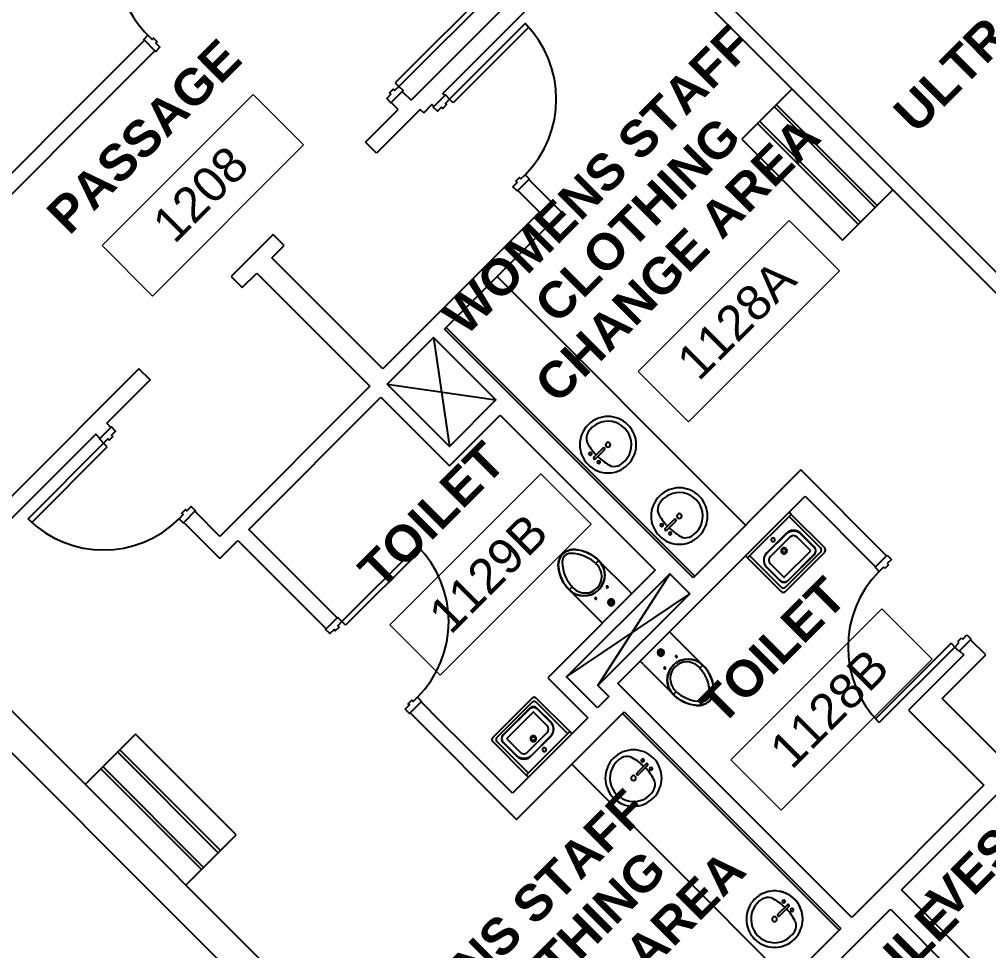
# Model space of a CAD drawing. Header units: inches. Extents: x -59 to 5745, y -269 to 4477.
# Drawn here: x 1331.9 to 1658.7, y 631.2 to 945 of the extents above; entities that cross this region are included whole.
import ezdxf

# ---------------------------------------------------------------- set-up
doc = ezdxf.new("R2010")
doc.units = ezdxf.units.IN
doc.header["$LTSCALE"] = 96
doc.header["$MEASUREMENT"] = 0
doc.layers.add('A-AREA-IDEN', color=2, linetype='CONTINUOUS', lineweight=9)
for name, color, linetype in [('A-DOOR', 2, 'CONTINUOUS'), ('A-FLOR-CASE', 3, 'CONTINUOUS'), ('A-FLOR-PFIX', 2, 'CONTINUOUS'), ('A-SHAFT', 1, 'CONTINUOUS'), ('A-WALL-FULL', 6, 'CONTINUOUS')]:
    doc.layers.add(name, color=color, linetype=linetype)
doc.styles.add('Arial_2', font='arial.ttf', dxfattribs={"height": 11.802395})
doc.styles.add('Arial_B', font='arialbd.ttf', dxfattribs={"height": 12.177074})

# ---------------------------------------------------------------- blocks, each defined once
blk = doc.blocks.new('Room Tag - Room Tag-10342-LEVEL 01 OVERALL FLOOR PLAN CATH _1')
at = {"layer": 'A-AREA-IDEN'}
for p, q in [((-0.375, -0.0625), (-0.375, -0.3125)), ((-0.375, -0.0625), (0.375, -0.0625)), ((0.375, -0.0625), (0.375, -0.3125)), ((-0.375, -0.3125), (0.375, -0.3125))]:
    blk.add_line(p, q, dxfattribs=at)

msp = doc.modelspace()

# ---------------------------------------------------------------- linework, layer by layer
at = {"layer": 'A-DOOR'}
for p, q in [((1624.31, 764.26), (1624.49, 764.44)), ((1624.49, 764.44), (1625.9, 763.02)), ((1625.9, 763.02), (1624.49, 761.61)), ((1624.49, 761.61), (1624.93, 761.16)), ((1620.42, 760.37), (1620.6, 760.55)), ((1621.84, 758.95), (1620.42, 760.37)), ((1623.25, 760.37), (1621.84, 758.95)), ((1623.69, 759.93), (1623.25, 760.37)), ((1624.93, 761.16), (1623.69, 759.93)), ((1648.27, 735.36), (1649.5, 736.59)), ((1648.71, 734.91), (1648.27, 735.36)), ((1649.5, 736.59), (1649.95, 736.15)), ((1649.95, 736.15), (1651.36, 737.57)), ((1651.36, 737.57), (1652.77, 736.15)), ((1652.77, 736.15), (1652.6, 735.97)), ((1646.06, 734.74), (1620.6, 709.28)), ((1647.29, 733.5), (1621.84, 708.04)), ((1646.06, 734.74), (1647.29, 733.5)), ((1647.29, 733.5), (1648.71, 734.91)), ((1648.71, 732.09), (1647.29, 733.5)), ((1648.89, 732.26), (1648.71, 732.09)), ((1620.6, 709.28), (1621.84, 708.04))]:
    msp.add_line(p, q, dxfattribs=at)
for points in [[(1458.61, 923.64), (1459.85, 922.4), (1493.79, 956.34), (1492.56, 957.58)], [(1478.19, 916.87), (1476.95, 918.11), (1502.41, 943.57), (1503.64, 942.33)], [(1361.56, 800.96), (1360.32, 802.2), (1334.87, 776.74), (1336.11, 775.5)], [(1441.89, 740.83), (1440.66, 742.06), (1466.11, 767.52), (1467.35, 766.28)]]:
    msp.add_lwpolyline(points, close=True, dxfattribs=at)
for points in [[(1377.65, 934.43), (1377.91, 934.16), (1379.33, 935.58), (1377.91, 936.99), (1378.36, 937.43), (1377.12, 938.67), (1376.68, 938.23), (1375.26, 939.64), (1373.85, 938.23), (1374.11, 937.96)], [(1461, 920.72), (1461.27, 920.99), (1459.85, 922.4), (1458.44, 920.99), (1458, 921.43), (1456.76, 920.19), (1457.2, 919.75), (1455.79, 918.34), (1457.2, 916.92), (1457.29, 917.01)], [(1475.36, 919.35), (1475.54, 919.53), (1476.95, 918.11), (1475.54, 916.7), (1475.98, 916.26), (1474.74, 915.02), (1474.3, 915.46), (1472.89, 914.05), (1471.47, 915.46), (1471.65, 915.64)], [(1499.93, 887.35), (1499.76, 887.18), (1498.34, 888.59), (1499.76, 890), (1499.31, 890.45), (1500.55, 891.68), (1500.99, 891.24), (1502.41, 892.66), (1503.82, 891.24), (1503.64, 891.06)], [(1359.09, 803.79), (1358.91, 803.61), (1360.32, 802.2), (1361.74, 803.61), (1362.18, 803.17), (1363.42, 804.41), (1362.98, 804.85), (1364.39, 806.26), (1362.98, 807.68), (1362.8, 807.5)], [(1391.08, 779.22), (1391.26, 779.39), (1389.85, 780.81), (1388.43, 779.39), (1387.99, 779.83), (1386.75, 778.6), (1387.19, 778.16), (1385.78, 776.74), (1387.19, 775.33), (1387.37, 775.5)], [(1439.07, 743.3), (1439.24, 743.48), (1440.66, 742.06), (1439.24, 740.65), (1439.69, 740.21), (1438.45, 738.97), (1438.01, 739.41), (1436.59, 738), (1435.18, 739.41), (1435.35, 739.59)], [(1463.64, 711.3), (1463.46, 711.13), (1462.05, 712.54), (1463.46, 713.96), (1463.02, 714.4), (1464.26, 715.63), (1464.7, 715.19), (1466.11, 716.61), (1467.53, 715.19), (1467.35, 715.02)]]:
    msp.add_lwpolyline(points, dxfattribs=at)
for centre, start, end in [((1400.72, 965.1), 184.8052, 225), ((1476.95, 918.11), 315, 45), ((1360.32, 802.2), 224.9999, 314.9999), ((1440.66, 742.06), 315, 45), ((1647.29, 733.5), 135.0006, 225.0006)]:
    msp.add_arc(centre, 36, start, end, dxfattribs=at)
at = {"layer": 'A-FLOR-CASE'}
for p, q in [((1592.48, 921.55), (1575.51, 904.58)), ((1586.47, 915.54), (1620.41, 881.6)), ((1587.18, 916.25), (1621.12, 882.31)), ((1580.81, 909.89), (1614.75, 875.95)), ((1581.52, 910.59), (1615.46, 876.65)), ((1575.51, 904.58), (1609.45, 870.64)), ((1609.45, 870.64), (1626.42, 887.61)), ((1576.75, 774.51), (1492.96, 858.3)), ((1559.61, 757.36), (1475.81, 841.15)), ((1535.28, 711.11), (1608.29, 638.1)), ((1371.05, 704.14), (1354.08, 687.17)), ((1404.99, 670.2), (1371.05, 704.14)), ((1365.04, 698.13), (1398.98, 664.19)), ((1365.75, 698.84), (1399.69, 664.9)), ((1360.09, 693.18), (1394.03, 659.24)), ((1591.14, 620.96), (1518.13, 693.97)), ((1359.38, 692.48), (1393.32, 658.53)), ((1388.02, 653.23), (1404.99, 670.2))]:
    msp.add_line(p, q, dxfattribs=at)
at = {"layer": 'A-FLOR-PFIX'}
for p, q in [((1525.6, 797.43), (1528.69, 800.51)), ((1526.13, 796.9), (1529.22, 799.98)), ((1577.44, 763.53), (1592.12, 778.2)), ((1592.12, 778.2), (1591.41, 778.91)), ((1603.43, 766.89), (1592.12, 778.2)), ((1549.65, 773.39), (1552.73, 776.47)), ((1550.18, 772.85), (1553.26, 775.94)), ((1591.41, 777.49), (1602.02, 766.89)), ((1602.02, 766.89), (1591.41, 777.49)), ((1590.44, 771.75), (1583.9, 765.21)), ((1583.9, 765.21), (1590.44, 771.75)), ((1583.98, 765.12), (1590.52, 771.66)), ((1595.3, 771.66), (1595.23, 771.73)), ((1595.3, 771.66), (1599.81, 767.15)), ((1599.89, 767.24), (1595.39, 771.75)), ((1595.39, 771.75), (1599.89, 767.24)), ((1591.67, 770.51), (1585.13, 763.97)), ((1591.67, 770.51), (1585.13, 763.97)), ((1598.66, 766), (1594.15, 770.51)), ((1598.66, 766), (1594.15, 770.51)), ((1583.98, 765.12), (1583.92, 765.05)), ((1589.82, 756.99), (1598.66, 765.83)), ((1589.82, 756.99), (1598.66, 765.83)), ((1602.02, 765.47), (1590.17, 753.63)), ((1590.17, 752.22), (1603.43, 765.47)), ((1590.17, 753.63), (1602.02, 765.47)), ((1599.81, 764.68), (1590.97, 755.84)), ((1599.82, 767.14), (1599.81, 767.15)), ((1599.81, 764.68), (1599.85, 764.72)), ((1527.21, 762.68), (1526.22, 761.69)), ((1537.29, 752.6), (1527.21, 762.68)), ((1576.74, 764.24), (1577.44, 763.53)), ((1577.44, 763.53), (1588.76, 752.22)), ((1588.76, 753.63), (1578.15, 764.24)), ((1578.15, 764.24), (1588.76, 753.63)), ((1585.13, 761.5), (1589.64, 756.99)), ((1585.13, 761.5), (1589.64, 756.99)), ((1591.05, 755.75), (1599.89, 764.59)), ((1599.89, 764.59), (1591.05, 755.75)), ((1583.9, 760.26), (1588.4, 755.75)), ((1588.4, 755.75), (1583.9, 760.26)), ((1588.49, 755.84), (1583.98, 760.35)), ((1588.49, 755.84), (1588.53, 755.8)), ((1590.95, 755.83), (1590.97, 755.84)), ((1518.29, 753.76), (1517.3, 752.77)), ((1517.3, 752.77), (1527.38, 742.69)), ((1537.29, 752.6), (1538.33, 751.56)), ((1538.44, 751.45), (1538.33, 751.56)), ((1528.42, 741.65), (1527.38, 742.69)), ((1528.42, 741.65), (1528.53, 741.54)), ((1551.21, 738.5), (1551.11, 738.61)), ((1551.21, 738.5), (1552.25, 737.46)), ((1562.33, 727.38), (1552.25, 737.46)), ((1541.2, 728.7), (1541.3, 728.59)), ((1542.34, 727.55), (1541.3, 728.59)), ((1542.34, 727.55), (1552.42, 717.47)), ((1561.34, 726.39), (1562.33, 727.38)), ((1504.77, 716.31), (1491.51, 703.05)), ((1517.5, 705), (1506.18, 716.31)), ((1552.42, 717.47), (1553.41, 718.46)), ((1492.93, 703.05), (1504.77, 714.9)), ((1504.77, 714.9), (1492.93, 703.05)), ((1503.89, 712.78), (1495.05, 703.94)), ((1495.05, 703.94), (1503.89, 712.78)), ((1495.14, 703.85), (1503.97, 712.69)), ((1503.99, 712.7), (1503.97, 712.69)), ((1506.18, 714.9), (1516.79, 704.29)), ((1516.79, 704.29), (1506.18, 714.9)), ((1506.45, 712.69), (1506.41, 712.73)), ((1506.45, 712.69), (1510.96, 708.18)), ((1511.05, 708.27), (1506.54, 712.78)), ((1506.54, 712.78), (1511.05, 708.27)), ((1505.12, 711.54), (1496.28, 702.7)), ((1505.12, 711.54), (1496.28, 702.7)), ((1509.81, 707.03), (1505.3, 711.54)), ((1509.81, 707.03), (1505.3, 711.54)), ((1495.14, 703.85), (1495.09, 703.81)), ((1517.5, 705), (1502.82, 690.33)), ((1503.27, 698.01), (1509.81, 704.56)), ((1503.27, 698.01), (1509.81, 704.56)), ((1510.96, 703.41), (1504.42, 696.87)), ((1504.5, 696.78), (1511.05, 703.32)), ((1511.05, 703.32), (1504.5, 696.78)), ((1510.96, 703.41), (1511.02, 703.48)), ((1518.2, 704.29), (1517.5, 705)), ((1491.51, 701.64), (1502.82, 690.33)), ((1503.53, 691.03), (1492.93, 701.64)), ((1492.93, 701.64), (1503.53, 691.03)), ((1495.05, 701.29), (1499.55, 696.78)), ((1499.55, 696.78), (1495.05, 701.29)), ((1495.12, 701.39), (1495.14, 701.37)), ((1499.64, 696.87), (1495.14, 701.37)), ((1496.28, 702.52), (1500.79, 698.01)), ((1496.28, 702.52), (1500.79, 698.01)), ((1499.64, 696.87), (1499.71, 696.8)), ((1543.21, 694.12), (1540.12, 691.03)), ((1543.74, 693.59), (1540.65, 690.5)), ((1502.82, 690.33), (1503.53, 689.62)), ((1590.76, 646.56), (1587.68, 643.48)), ((1591.29, 646.03), (1588.21, 642.95))]:
    msp.add_line(p, q, dxfattribs=at)
at = {"layer": 'A-FLOR-PFIX', "flags": 128}
for points in [[(1590.52, 771.66), (1590.62, 771.75), (1590.72, 771.84), (1590.83, 771.93), (1590.94, 772.01), (1591.05, 772.09), (1591.16, 772.16), (1591.28, 772.23), (1591.4, 772.29), (1591.52, 772.35), (1591.64, 772.4), (1591.77, 772.45), (1591.9, 772.49), (1592.03, 772.53), (1592.16, 772.56), (1592.29, 772.59), (1592.42, 772.61), (1592.56, 772.63), (1592.69, 772.64), (1592.83, 772.65), (1592.96, 772.65), (1593.1, 772.64), (1593.23, 772.63), (1593.36, 772.62), (1593.5, 772.6), (1593.63, 772.57), (1593.76, 772.54), (1593.89, 772.5), (1594.02, 772.46), (1594.15, 772.42), (1594.27, 772.36), (1594.39, 772.31), (1594.51, 772.24), (1594.63, 772.18), (1594.75, 772.11), (1594.86, 772.03), (1594.97, 771.95), (1595.07, 771.87), (1595.17, 771.78), (1595.27, 771.69), (1595.3, 771.66)], [(1590.6, 771.73), (1590.55, 771.69), (1590.52, 771.66)], [(1513.65, 760.6), (1513.63, 760.83), (1513.63, 761.05), (1513.63, 761.28), (1513.64, 761.5), (1513.66, 761.73), (1513.69, 761.95), (1513.73, 762.17), (1513.78, 762.39), (1513.83, 762.61), (1513.9, 762.82), (1513.97, 763.04), (1514.05, 763.24), (1514.14, 763.45), (1514.24, 763.65), (1514.35, 763.85), (1514.46, 764.04), (1514.59, 764.23), (1514.71, 764.42), (1514.85, 764.6), (1514.99, 764.77), (1515.1, 764.88)], [(1515.1, 764.88), (1515.27, 765.03), (1515.44, 765.17), (1515.62, 765.31), (1515.81, 765.43), (1516, 765.55), (1516.19, 765.67), (1516.39, 765.77), (1516.59, 765.87), (1516.8, 765.95), (1517.01, 766.03), (1517.23, 766.1), (1517.44, 766.16), (1517.66, 766.22), (1517.88, 766.26), (1518.1, 766.3), (1518.33, 766.33), (1518.55, 766.34), (1518.77, 766.35), (1519, 766.35), (1519.22, 766.34), (1519.38, 766.33)], [(1519.38, 766.33), (1519.88, 766.28), (1520.38, 766.2), (1520.88, 766.11), (1521.37, 766), (1521.86, 765.86), (1522.34, 765.71), (1522.81, 765.54), (1523.28, 765.35), (1523.74, 765.14), (1524.19, 764.91), (1524.63, 764.66), (1525.07, 764.4), (1525.49, 764.12), (1525.9, 763.82), (1526.29, 763.51), (1526.68, 763.18), (1527.05, 762.84), (1527.21, 762.68)], [(1583.98, 760.35), (1583.89, 760.44), (1583.8, 760.55), (1583.72, 760.65), (1583.63, 760.76), (1583.56, 760.87), (1583.48, 760.98), (1583.42, 761.1), (1583.35, 761.22), (1583.3, 761.34), (1583.24, 761.46), (1583.19, 761.59), (1583.15, 761.72), (1583.11, 761.85), (1583.08, 761.98), (1583.05, 762.11), (1583.03, 762.24), (1583.01, 762.38), (1583, 762.51), (1583, 762.65), (1583, 762.78), (1583, 762.92), (1583.01, 763.05), (1583.03, 763.19), (1583.05, 763.32), (1583.07, 763.45), (1583.1, 763.58), (1583.14, 763.71), (1583.18, 763.84), (1583.23, 763.97), (1583.28, 764.09), (1583.34, 764.22), (1583.4, 764.34), (1583.47, 764.45), (1583.54, 764.57), (1583.61, 764.68), (1583.69, 764.79), (1583.78, 764.89), (1583.87, 765), (1583.96, 765.09), (1583.98, 765.12)], [(1590.44, 766.62), (1590.41, 766.65), (1590.38, 766.68), (1590.35, 766.7), (1590.31, 766.73), (1590.28, 766.75), (1590.25, 766.77), (1590.21, 766.79), (1590.18, 766.81), (1590.14, 766.83), (1590.11, 766.84), (1590.07, 766.86), (1590.03, 766.87), (1589.99, 766.88), (1589.95, 766.89), (1589.91, 766.9), (1589.87, 766.91), (1589.83, 766.91), (1589.79, 766.91), (1589.75, 766.92), (1589.71, 766.92), (1589.67, 766.91), (1589.63, 766.91), (1589.59, 766.91), (1589.56, 766.9), (1589.52, 766.89), (1589.48, 766.88), (1589.44, 766.87), (1589.4, 766.86), (1589.36, 766.85), (1589.33, 766.83), (1589.29, 766.81), (1589.25, 766.8), (1589.22, 766.78), (1589.19, 766.76), (1589.15, 766.73), (1589.12, 766.71), (1589.09, 766.68), (1589.06, 766.66), (1589.03, 766.63), (1589, 766.6), (1588.97, 766.57), (1588.95, 766.54), (1588.92, 766.51), (1588.9, 766.48), (1588.88, 766.44), (1588.86, 766.41), (1588.84, 766.37), (1588.82, 766.34), (1588.81, 766.3), (1588.79, 766.26), (1588.78, 766.23), (1588.77, 766.19), (1588.76, 766.15), (1588.75, 766.11), (1588.74, 766.07), (1588.74, 766.03), (1588.73, 765.99), (1588.73, 765.95), (1588.73, 765.91), (1588.73, 765.87), (1588.73, 765.83), (1588.74, 765.79), (1588.74, 765.75), (1588.75, 765.71), (1588.76, 765.67), (1588.77, 765.64), (1588.78, 765.6), (1588.79, 765.56), (1588.81, 765.52), (1588.83, 765.49), (1588.84, 765.45), (1588.86, 765.42), (1588.88, 765.38), (1588.91, 765.35), (1588.93, 765.32), (1588.95, 765.28), (1588.98, 765.25), (1589.01, 765.22), (1589.02, 765.21)], [(1589.02, 765.21), (1589.05, 765.18), (1589.08, 765.15), (1589.11, 765.13), (1589.14, 765.1), (1589.18, 765.08), (1589.21, 765.06), (1589.24, 765.04), (1589.28, 765.02), (1589.32, 765), (1589.35, 764.99), (1589.39, 764.97), (1589.43, 764.96), (1589.47, 764.95), (1589.51, 764.94), (1589.54, 764.93), (1589.58, 764.93), (1589.62, 764.92), (1589.66, 764.92), (1589.7, 764.92), (1589.74, 764.92), (1589.78, 764.92), (1589.82, 764.92), (1589.86, 764.92), (1589.9, 764.93), (1589.94, 764.94), (1589.98, 764.95), (1590.02, 764.96), (1590.06, 764.97), (1590.1, 764.99), (1590.13, 765), (1590.17, 765.02), (1590.2, 765.04), (1590.24, 765.06), (1590.27, 765.08), (1590.31, 765.1), (1590.34, 765.12), (1590.37, 765.15), (1590.4, 765.17), (1590.43, 765.2), (1590.46, 765.23), (1590.48, 765.26), (1590.51, 765.29), (1590.53, 765.32), (1590.56, 765.35), (1590.58, 765.39), (1590.6, 765.42), (1590.62, 765.46), (1590.64, 765.49), (1590.65, 765.53), (1590.67, 765.57), (1590.68, 765.6), (1590.69, 765.64), (1590.7, 765.68), (1590.71, 765.72), (1590.72, 765.76), (1590.72, 765.8), (1590.73, 765.84), (1590.73, 765.88), (1590.73, 765.92), (1590.73, 765.96), (1590.73, 766), (1590.72, 766.04), (1590.72, 766.08), (1590.71, 766.12), (1590.7, 766.16), (1590.69, 766.2), (1590.68, 766.23), (1590.66, 766.27), (1590.65, 766.31), (1590.63, 766.35), (1590.61, 766.38), (1590.6, 766.42), (1590.57, 766.45), (1590.55, 766.48), (1590.53, 766.52), (1590.5, 766.55), (1590.48, 766.58), (1590.45, 766.61), (1590.44, 766.62)], [(1589.29, 765.47), (1589.27, 765.49), (1589.25, 765.51), (1589.24, 765.53), (1589.22, 765.55), (1589.21, 765.57), (1589.19, 765.59), (1589.18, 765.61), (1589.17, 765.64), (1589.16, 765.66), (1589.15, 765.68), (1589.14, 765.7), (1589.13, 765.73), (1589.13, 765.75), (1589.12, 765.78), (1589.11, 765.8), (1589.11, 765.83), (1589.11, 765.85), (1589.11, 765.87), (1589.1, 765.9), (1589.1, 765.92), (1589.11, 765.95), (1589.11, 765.97), (1589.11, 766), (1589.11, 766.02), (1589.12, 766.05), (1589.12, 766.07), (1589.13, 766.1), (1589.14, 766.12), (1589.15, 766.14), (1589.16, 766.17), (1589.17, 766.19), (1589.18, 766.21), (1589.19, 766.23), (1589.2, 766.26), (1589.22, 766.28), (1589.23, 766.3), (1589.25, 766.32), (1589.27, 766.33), (1589.28, 766.35), (1589.3, 766.37), (1589.32, 766.39), (1589.34, 766.4), (1589.36, 766.42), (1589.38, 766.43), (1589.4, 766.45), (1589.42, 766.46), (1589.44, 766.47), (1589.47, 766.48), (1589.49, 766.49), (1589.51, 766.5), (1589.53, 766.51), (1589.56, 766.52), (1589.58, 766.52), (1589.61, 766.53), (1589.63, 766.53), (1589.66, 766.54), (1589.68, 766.54), (1589.71, 766.54), (1589.73, 766.54), (1589.76, 766.54), (1589.78, 766.54), (1589.81, 766.54), (1589.83, 766.53), (1589.86, 766.53), (1589.88, 766.52), (1589.9, 766.52), (1589.93, 766.51), (1589.95, 766.5), (1589.97, 766.49), (1590, 766.48), (1590.02, 766.47), (1590.04, 766.46), (1590.06, 766.44), (1590.08, 766.43), (1590.1, 766.42), (1590.12, 766.4), (1590.14, 766.38), (1590.16, 766.37), (1590.17, 766.36)], [(1590.17, 766.36), (1590.19, 766.34), (1590.2, 766.32), (1590.22, 766.3), (1590.24, 766.28), (1590.25, 766.26), (1590.26, 766.24), (1590.28, 766.22), (1590.29, 766.2), (1590.3, 766.17), (1590.31, 766.15), (1590.32, 766.13), (1590.33, 766.1), (1590.33, 766.08), (1590.34, 766.06), (1590.34, 766.03), (1590.35, 766.01), (1590.35, 765.98), (1590.35, 765.96), (1590.35, 765.93), (1590.35, 765.91), (1590.35, 765.88), (1590.35, 765.86), (1590.35, 765.83), (1590.34, 765.81), (1590.34, 765.78), (1590.33, 765.76), (1590.33, 765.73), (1590.32, 765.71), (1590.31, 765.69), (1590.3, 765.66), (1590.29, 765.64), (1590.28, 765.62), (1590.27, 765.6), (1590.25, 765.58), (1590.24, 765.56), (1590.22, 765.54), (1590.21, 765.52), (1590.19, 765.5), (1590.18, 765.48), (1590.16, 765.46), (1590.14, 765.44), (1590.12, 765.43), (1590.1, 765.41), (1590.08, 765.4), (1590.06, 765.38), (1590.04, 765.37), (1590.02, 765.36), (1589.99, 765.35), (1589.97, 765.34), (1589.95, 765.33), (1589.92, 765.32), (1589.9, 765.31), (1589.88, 765.31), (1589.85, 765.3), (1589.83, 765.3), (1589.8, 765.29), (1589.78, 765.29), (1589.75, 765.29), (1589.73, 765.29), (1589.7, 765.29), (1589.68, 765.29), (1589.65, 765.3), (1589.63, 765.3), (1589.6, 765.3), (1589.58, 765.31), (1589.55, 765.32), (1589.53, 765.32), (1589.51, 765.33), (1589.48, 765.34), (1589.46, 765.35), (1589.44, 765.36), (1589.42, 765.37), (1589.4, 765.39), (1589.37, 765.4), (1589.35, 765.42), (1589.33, 765.43), (1589.32, 765.45), (1589.3, 765.46), (1589.29, 765.47)], [(1599.81, 767.15), (1599.85, 767.1), (1599.9, 767.05), (1599.94, 767), (1599.99, 766.94), (1600.03, 766.88), (1600.06, 766.82), (1600.1, 766.76), (1600.13, 766.7), (1600.16, 766.64), (1600.19, 766.57), (1600.21, 766.51), (1600.24, 766.44), (1600.26, 766.37), (1600.27, 766.31), (1600.29, 766.24), (1600.3, 766.17), (1600.31, 766.1), (1600.31, 766.03), (1600.32, 765.96), (1600.32, 765.89), (1600.32, 765.82), (1600.31, 765.75), (1600.3, 765.68), (1600.29, 765.61), (1600.28, 765.54), (1600.26, 765.47), (1600.24, 765.41), (1600.22, 765.34), (1600.2, 765.28), (1600.17, 765.21), (1600.14, 765.15), (1600.11, 765.08), (1600.07, 765.02), (1600.04, 764.96), (1600, 764.91), (1599.96, 764.85), (1599.91, 764.8), (1599.87, 764.74), (1599.82, 764.69), (1599.81, 764.68)], [(1600.26, 765.46), (1600.27, 765.52), (1600.29, 765.59)], [(1527.21, 762.68), (1527.41, 762.48), (1527.59, 762.27), (1527.77, 762.05), (1527.94, 761.83), (1528.1, 761.6), (1528.25, 761.36), (1528.39, 761.12), (1528.52, 760.87), (1528.64, 760.62), (1528.75, 760.36), (1528.85, 760.1), (1528.94, 759.83), (1529.02, 759.56), (1529.09, 759.29), (1529.14, 759.02), (1529.19, 758.74), (1529.23, 758.46), (1529.25, 758.18), (1529.26, 757.9), (1529.26, 757.62), (1529.25, 757.34), (1529.23, 757.06), (1529.2, 756.78), (1529.16, 756.51), (1529.1, 756.23), (1529.04, 755.96), (1528.96, 755.69), (1528.88, 755.42), (1528.78, 755.16), (1528.67, 754.9), (1528.55, 754.65), (1528.42, 754.4), (1528.29, 754.15), (1528.14, 753.91), (1527.98, 753.68), (1527.82, 753.46), (1527.64, 753.24), (1527.46, 753.03), (1527.27, 752.82), (1527.21, 752.77)], [(1517.3, 752.77), (1516.95, 753.13), (1516.62, 753.51), (1516.3, 753.9), (1515.99, 754.31), (1515.7, 754.72), (1515.43, 755.15), (1515.18, 755.59), (1514.94, 756.03), (1514.73, 756.49), (1514.53, 756.95), (1514.35, 757.43), (1514.18, 757.9), (1514.04, 758.39), (1513.92, 758.88), (1513.82, 759.38), (1513.73, 759.87), (1513.67, 760.38), (1513.65, 760.6)], [(1583.92, 760.42), (1583.96, 760.37), (1583.98, 760.35)], [(1590.97, 755.84), (1590.92, 755.79), (1590.86, 755.74), (1590.81, 755.7), (1590.75, 755.66), (1590.7, 755.62), (1590.64, 755.58), (1590.58, 755.55), (1590.51, 755.51), (1590.45, 755.48), (1590.39, 755.46), (1590.32, 755.43), (1590.26, 755.41), (1590.19, 755.39), (1590.12, 755.37), (1590.05, 755.36), (1589.98, 755.35), (1589.91, 755.34), (1589.84, 755.33), (1589.77, 755.33), (1589.7, 755.33), (1589.63, 755.33), (1589.56, 755.33), (1589.49, 755.34), (1589.43, 755.35), (1589.36, 755.37), (1589.29, 755.38), (1589.22, 755.4), (1589.15, 755.42), (1589.09, 755.45), (1589.02, 755.48), (1588.96, 755.5), (1588.9, 755.54), (1588.84, 755.57), (1588.78, 755.61), (1588.72, 755.65), (1588.66, 755.69), (1588.61, 755.73), (1588.56, 755.78), (1588.51, 755.83), (1588.49, 755.84)], [(1589.27, 755.39), (1589.34, 755.37), (1589.41, 755.36)], [(1527.21, 752.77), (1527.01, 752.57), (1526.8, 752.39), (1526.58, 752.21), (1526.36, 752.04), (1526.13, 751.88), (1525.89, 751.73), (1525.65, 751.59), (1525.4, 751.46), (1525.15, 751.34), (1524.89, 751.23), (1524.63, 751.13), (1524.36, 751.04), (1524.09, 750.96), (1523.82, 750.89), (1523.55, 750.84), (1523.27, 750.79), (1522.99, 750.75), (1522.71, 750.73), (1522.43, 750.72), (1522.15, 750.72), (1521.87, 750.73), (1521.59, 750.75), (1521.32, 750.78), (1521.04, 750.82), (1520.76, 750.88), (1520.49, 750.94), (1520.22, 751.02), (1519.96, 751.1), (1519.69, 751.2), (1519.43, 751.31), (1519.18, 751.43), (1518.93, 751.56), (1518.69, 751.69), (1518.45, 751.84), (1518.22, 752), (1517.99, 752.16), (1517.77, 752.34), (1517.56, 752.52), (1517.36, 752.72), (1517.3, 752.77)], [(1552.42, 727.38), (1552.62, 727.58), (1552.83, 727.76), (1553.05, 727.94), (1553.27, 728.11), (1553.5, 728.27), (1553.74, 728.42), (1553.98, 728.56), (1554.23, 728.69), (1554.48, 728.81), (1554.74, 728.92), (1555, 729.02), (1555.27, 729.11), (1555.54, 729.19), (1555.81, 729.26), (1556.08, 729.32), (1556.36, 729.36), (1556.64, 729.4), (1556.92, 729.42), (1557.2, 729.43), (1557.48, 729.43), (1557.76, 729.42), (1558.04, 729.4), (1558.32, 729.37), (1558.59, 729.33), (1558.87, 729.27), (1559.14, 729.21), (1559.41, 729.13), (1559.68, 729.05), (1559.94, 728.95), (1560.2, 728.84), (1560.45, 728.72), (1560.7, 728.6), (1560.95, 728.46), (1561.19, 728.31), (1561.42, 728.15), (1561.64, 727.99), (1561.86, 727.81), (1562.07, 727.63), (1562.28, 727.44), (1562.33, 727.38)], [(1552.42, 717.47), (1552.23, 717.67), (1552.04, 717.88), (1551.86, 718.1), (1551.7, 718.32), (1551.54, 718.56), (1551.39, 718.79), (1551.25, 719.03), (1551.11, 719.28), (1550.99, 719.54), (1550.88, 719.79), (1550.78, 720.05), (1550.69, 720.32), (1550.61, 720.59), (1550.55, 720.86), (1550.49, 721.14), (1550.44, 721.41), (1550.41, 721.69), (1550.38, 721.97), (1550.37, 722.25), (1550.37, 722.53), (1550.38, 722.81), (1550.4, 723.09), (1550.43, 723.37), (1550.48, 723.64), (1550.53, 723.92), (1550.59, 724.19), (1550.67, 724.46), (1550.76, 724.73), (1550.85, 724.99), (1550.96, 725.25), (1551.08, 725.5), (1551.21, 725.75), (1551.35, 726), (1551.49, 726.24), (1551.65, 726.47), (1551.82, 726.69), (1551.99, 726.91), (1552.18, 727.12), (1552.37, 727.33), (1552.42, 727.38)], [(1562.33, 727.38), (1562.68, 727.02), (1563.02, 726.64), (1563.34, 726.25), (1563.64, 725.84), (1563.93, 725.43), (1564.2, 725), (1564.45, 724.57), (1564.69, 724.12), (1564.91, 723.66), (1565.11, 723.2), (1565.29, 722.73), (1565.45, 722.25), (1565.59, 721.76), (1565.71, 721.27), (1565.82, 720.78), (1565.9, 720.28), (1565.96, 719.78), (1565.99, 719.55)], [(1565.99, 719.55), (1566, 719.32), (1566.01, 719.1), (1566, 718.87), (1565.99, 718.65), (1565.97, 718.43), (1565.94, 718.2), (1565.9, 717.98), (1565.86, 717.76), (1565.8, 717.54), (1565.73, 717.33), (1565.66, 717.12), (1565.58, 716.91), (1565.49, 716.7), (1565.39, 716.5), (1565.28, 716.3), (1565.17, 716.11), (1565.05, 715.92), (1564.92, 715.73), (1564.78, 715.56), (1564.64, 715.38), (1564.54, 715.27)], [(1560.26, 713.82), (1559.75, 713.87), (1559.25, 713.95), (1558.76, 714.04), (1558.26, 714.15), (1557.78, 714.29), (1557.3, 714.44), (1556.82, 714.61), (1556.35, 714.8), (1555.89, 715.01), (1555.44, 715.24), (1555, 715.49), (1554.57, 715.75), (1554.15, 716.03), (1553.74, 716.33), (1553.34, 716.64), (1552.96, 716.97), (1552.58, 717.31), (1552.42, 717.47)], [(1503.97, 712.69), (1504.02, 712.74), (1504.08, 712.78), (1504.13, 712.83), (1504.19, 712.87), (1504.24, 712.91), (1504.3, 712.95), (1504.36, 712.98), (1504.43, 713.01), (1504.49, 713.04), (1504.55, 713.07), (1504.62, 713.1), (1504.69, 713.12), (1504.75, 713.14), (1504.82, 713.16), (1504.89, 713.17), (1504.96, 713.18), (1505.03, 713.19), (1505.1, 713.2), (1505.17, 713.2)], [(1504.91, 713.17), (1504.84, 713.16), (1504.77, 713.14)], [(1505.24, 713.2), (1505.31, 713.2), (1505.38, 713.19), (1505.45, 713.18), (1505.52, 713.17), (1505.58, 713.16), (1505.65, 713.14), (1505.72, 713.12), (1505.79, 713.1), (1505.85, 713.08), (1505.92, 713.05), (1505.98, 713.02), (1506.04, 712.99), (1506.1, 712.96), (1506.16, 712.92), (1506.22, 712.88), (1506.28, 712.84), (1506.33, 712.79), (1506.38, 712.75), (1506.44, 712.7), (1506.45, 712.69)], [(1564.54, 715.27), (1564.37, 715.12), (1564.19, 714.98), (1564.01, 714.84), (1563.83, 714.72), (1563.64, 714.6), (1563.44, 714.49), (1563.24, 714.38), (1563.04, 714.29), (1562.83, 714.2), (1562.62, 714.12), (1562.41, 714.05), (1562.19, 713.99), (1561.97, 713.93), (1561.75, 713.89), (1561.53, 713.85), (1561.31, 713.83), (1561.08, 713.81), (1560.86, 713.8), (1560.63, 713.8), (1560.41, 713.81), (1560.26, 713.82)], [(1511.03, 708.11), (1510.98, 708.15), (1510.96, 708.18)], [(1510.96, 708.18), (1511.05, 708.08), (1511.14, 707.98), (1511.23, 707.88), (1511.31, 707.77), (1511.38, 707.66), (1511.46, 707.54), (1511.52, 707.43), (1511.59, 707.31), (1511.64, 707.19), (1511.7, 707.06), (1511.75, 706.94), (1511.79, 706.81), (1511.83, 706.68), (1511.86, 706.55), (1511.89, 706.42), (1511.91, 706.28), (1511.93, 706.15), (1511.94, 706.01), (1511.94, 705.88), (1511.94, 705.74), (1511.94, 705.61), (1511.93, 705.47), (1511.91, 705.34), (1511.89, 705.21), (1511.87, 705.07), (1511.84, 704.94), (1511.8, 704.81), (1511.76, 704.68), (1511.71, 704.56), (1511.66, 704.43), (1511.6, 704.31), (1511.54, 704.19), (1511.47, 704.07), (1511.4, 703.96), (1511.33, 703.85), (1511.25, 703.74), (1511.16, 703.63), (1511.07, 703.53), (1510.98, 703.43), (1510.96, 703.41)], [(1495.14, 701.37), (1495.09, 701.42), (1495.04, 701.48), (1495, 701.53), (1494.95, 701.59), (1494.91, 701.64), (1494.88, 701.7), (1494.84, 701.76), (1494.81, 701.83), (1494.78, 701.89), (1494.75, 701.95), (1494.73, 702.02), (1494.7, 702.08), (1494.68, 702.15), (1494.67, 702.22), (1494.65, 702.29), (1494.64, 702.36), (1494.63, 702.43), (1494.63, 702.5), (1494.62, 702.57), (1494.62, 702.64), (1494.63, 702.71), (1494.63, 702.78), (1494.64, 702.85), (1494.65, 702.92), (1494.66, 702.98), (1494.68, 703.05), (1494.7, 703.12), (1494.72, 703.19), (1494.74, 703.25), (1494.77, 703.32), (1494.8, 703.38), (1494.83, 703.44), (1494.87, 703.5), (1494.9, 703.56), (1494.94, 703.62), (1494.98, 703.68), (1495.03, 703.73), (1495.07, 703.78), (1495.12, 703.84), (1495.14, 703.85)], [(1505.92, 703.32), (1505.89, 703.35), (1505.86, 703.37), (1505.83, 703.4), (1505.8, 703.42), (1505.76, 703.44), (1505.73, 703.47), (1505.7, 703.49), (1505.66, 703.5), (1505.62, 703.52), (1505.59, 703.54), (1505.55, 703.55), (1505.51, 703.56), (1505.47, 703.58), (1505.43, 703.59), (1505.4, 703.59), (1505.36, 703.6), (1505.32, 703.61), (1505.28, 703.61), (1505.24, 703.61), (1505.2, 703.61), (1505.16, 703.61), (1505.12, 703.61), (1505.08, 703.6), (1505.04, 703.6), (1505, 703.59), (1504.96, 703.58), (1504.92, 703.57), (1504.88, 703.56), (1504.85, 703.54), (1504.81, 703.53), (1504.77, 703.51), (1504.74, 703.49), (1504.7, 703.47), (1504.67, 703.45), (1504.63, 703.43), (1504.6, 703.4), (1504.57, 703.38), (1504.54, 703.35), (1504.51, 703.33), (1504.48, 703.3), (1504.46, 703.27), (1504.43, 703.24), (1504.41, 703.21), (1504.38, 703.17), (1504.36, 703.14), (1504.34, 703.1), (1504.32, 703.07), (1504.31, 703.03), (1504.29, 703), (1504.27, 702.96), (1504.26, 702.92), (1504.25, 702.88), (1504.24, 702.85), (1504.23, 702.81), (1504.22, 702.77), (1504.22, 702.73), (1504.21, 702.69), (1504.21, 702.65), (1504.21, 702.61), (1504.21, 702.57), (1504.21, 702.53), (1504.22, 702.49), (1504.22, 702.45), (1504.23, 702.41), (1504.24, 702.37), (1504.25, 702.33), (1504.26, 702.29), (1504.28, 702.26), (1504.29, 702.22), (1504.31, 702.18), (1504.33, 702.15), (1504.35, 702.11), (1504.37, 702.08), (1504.39, 702.04), (1504.41, 702.01), (1504.44, 701.98), (1504.46, 701.95), (1504.49, 701.92), (1504.5, 701.9)], [(1504.5, 701.9), (1504.53, 701.88), (1504.56, 701.85), (1504.59, 701.82), (1504.63, 701.8), (1504.66, 701.78), (1504.69, 701.76), (1504.73, 701.74), (1504.76, 701.72), (1504.8, 701.7), (1504.84, 701.68), (1504.87, 701.67), (1504.91, 701.66), (1504.95, 701.65), (1504.99, 701.64), (1505.03, 701.63), (1505.07, 701.62), (1505.11, 701.62), (1505.15, 701.61), (1505.19, 701.61), (1505.23, 701.61), (1505.27, 701.61), (1505.31, 701.62), (1505.35, 701.62), (1505.39, 701.63), (1505.42, 701.63), (1505.46, 701.64), (1505.5, 701.65), (1505.54, 701.67), (1505.58, 701.68), (1505.61, 701.7), (1505.65, 701.71), (1505.69, 701.73), (1505.72, 701.75), (1505.75, 701.77), (1505.79, 701.79), (1505.82, 701.82), (1505.85, 701.84), (1505.88, 701.87), (1505.91, 701.9), (1505.94, 701.93), (1505.97, 701.95), (1505.99, 701.99), (1506.02, 702.02), (1506.04, 702.05), (1506.06, 702.08), (1506.08, 702.12), (1506.1, 702.15), (1506.12, 702.19), (1506.13, 702.23), (1506.15, 702.26), (1506.16, 702.3), (1506.17, 702.34), (1506.18, 702.38), (1506.19, 702.42), (1506.2, 702.46), (1506.2, 702.5), (1506.21, 702.54), (1506.21, 702.57), (1506.21, 702.61), (1506.21, 702.65), (1506.21, 702.69), (1506.2, 702.73), (1506.2, 702.77), (1506.19, 702.81), (1506.18, 702.85), (1506.17, 702.89), (1506.16, 702.93), (1506.15, 702.97), (1506.13, 703), (1506.11, 703.04), (1506.1, 703.08), (1506.08, 703.11), (1506.06, 703.15), (1506.03, 703.18), (1506.01, 703.21), (1505.99, 703.24), (1505.96, 703.27), (1505.93, 703.3), (1505.92, 703.32)], [(1504.77, 702.17), (1504.75, 702.19), (1504.74, 702.21), (1504.72, 702.23), (1504.7, 702.25), (1504.69, 702.27), (1504.68, 702.29), (1504.66, 702.31), (1504.65, 702.33), (1504.64, 702.35), (1504.63, 702.38), (1504.62, 702.4), (1504.62, 702.42), (1504.61, 702.45), (1504.6, 702.47), (1504.6, 702.5), (1504.59, 702.52), (1504.59, 702.55), (1504.59, 702.57), (1504.59, 702.6), (1504.59, 702.62), (1504.59, 702.65), (1504.59, 702.67), (1504.59, 702.7), (1504.6, 702.72), (1504.6, 702.74), (1504.61, 702.77), (1504.61, 702.79), (1504.62, 702.82), (1504.63, 702.84), (1504.64, 702.86), (1504.65, 702.89), (1504.66, 702.91), (1504.67, 702.93), (1504.69, 702.95), (1504.7, 702.97), (1504.72, 702.99), (1504.73, 703.01), (1504.75, 703.03), (1504.76, 703.05), (1504.78, 703.07), (1504.8, 703.08), (1504.82, 703.1), (1504.84, 703.11), (1504.86, 703.13), (1504.88, 703.14), (1504.9, 703.15), (1504.92, 703.17), (1504.95, 703.18), (1504.97, 703.19), (1504.99, 703.2), (1505.02, 703.21), (1505.04, 703.21), (1505.07, 703.22), (1505.09, 703.22), (1505.11, 703.23), (1505.14, 703.23), (1505.16, 703.23), (1505.19, 703.24), (1505.21, 703.24), (1505.24, 703.24), (1505.26, 703.23), (1505.29, 703.23), (1505.31, 703.23), (1505.34, 703.22), (1505.36, 703.22), (1505.39, 703.21), (1505.41, 703.2), (1505.43, 703.2), (1505.46, 703.19), (1505.48, 703.18), (1505.5, 703.16), (1505.52, 703.15), (1505.55, 703.14), (1505.57, 703.13), (1505.59, 703.11), (1505.61, 703.1), (1505.63, 703.08), (1505.64, 703.06), (1505.65, 703.05)], [(1505.65, 703.05), (1505.67, 703.04), (1505.69, 703.02), (1505.7, 703), (1505.72, 702.98), (1505.73, 702.96), (1505.75, 702.94), (1505.76, 702.91), (1505.77, 702.89), (1505.78, 702.87), (1505.79, 702.85), (1505.8, 702.82), (1505.81, 702.8), (1505.81, 702.78), (1505.82, 702.75), (1505.83, 702.73), (1505.83, 702.7), (1505.83, 702.68), (1505.84, 702.65), (1505.84, 702.63), (1505.84, 702.6), (1505.84, 702.58), (1505.83, 702.55), (1505.83, 702.53), (1505.83, 702.5), (1505.82, 702.48), (1505.82, 702.45), (1505.81, 702.43), (1505.8, 702.41), (1505.79, 702.38), (1505.78, 702.36), (1505.77, 702.34), (1505.76, 702.31), (1505.75, 702.29), (1505.74, 702.27), (1505.72, 702.25), (1505.71, 702.23), (1505.69, 702.21), (1505.68, 702.19), (1505.66, 702.17), (1505.64, 702.16), (1505.62, 702.14), (1505.6, 702.12), (1505.58, 702.11), (1505.56, 702.09), (1505.54, 702.08), (1505.52, 702.07), (1505.5, 702.06), (1505.48, 702.04), (1505.45, 702.03), (1505.43, 702.03), (1505.41, 702.02), (1505.38, 702.01), (1505.36, 702), (1505.33, 702), (1505.31, 701.99), (1505.28, 701.99), (1505.26, 701.99), (1505.23, 701.99), (1505.21, 701.99), (1505.18, 701.99), (1505.16, 701.99), (1505.13, 701.99), (1505.11, 701.99), (1505.08, 702), (1505.06, 702), (1505.04, 702.01), (1505.01, 702.02), (1504.99, 702.03), (1504.97, 702.04), (1504.94, 702.05), (1504.92, 702.06), (1504.9, 702.07), (1504.88, 702.08), (1504.86, 702.1), (1504.84, 702.11), (1504.82, 702.13), (1504.8, 702.14), (1504.78, 702.16), (1504.77, 702.17)], [(1494.65, 702.31), (1494.66, 702.24), (1494.68, 702.17)], [(1502.12, 695.88), (1501.98, 695.88), (1501.85, 695.88), (1501.71, 695.89), (1501.58, 695.91), (1501.44, 695.93), (1501.31, 695.95), (1501.18, 695.99), (1501.05, 696.02), (1500.92, 696.06), (1500.79, 696.11), (1500.67, 696.16), (1500.55, 696.22), (1500.43, 696.28), (1500.31, 696.35), (1500.2, 696.42), (1500.08, 696.5), (1499.97, 696.58), (1499.87, 696.66), (1499.77, 696.75), (1499.67, 696.84), (1499.64, 696.87)], [(1504.42, 696.87), (1504.32, 696.77), (1504.22, 696.68), (1504.11, 696.6), (1504.01, 696.52), (1503.89, 696.44), (1503.78, 696.37), (1503.66, 696.3), (1503.54, 696.24), (1503.42, 696.18), (1503.3, 696.12), (1503.17, 696.08), (1503.04, 696.03), (1502.91, 696), (1502.78, 695.96), (1502.65, 695.94), (1502.52, 695.91), (1502.38, 695.9), (1502.25, 695.88), (1502.15, 695.88)], [(1504.34, 696.8), (1504.39, 696.84), (1504.42, 696.87)]]:
    msp.add_lwpolyline(points, dxfattribs=at)
at = {"layer": 'A-FLOR-PFIX'}
for centre, radius, start, end in [((1530.38, 801.67), 9.5, 45, 225), ((1530.38, 801.67), 7.93, 300.3071, 149.6929), ((1530.38, 801.67), 9.5, 225, 45), ((1527.19, 803.79), 4.12, 152.8096, 194.2073), ((1539.23, 810.53), 17.81, 205.7914, 223.7933), ((1528.95, 800.25), 0.375, 315, 135), ((1530.38, 801.67), 0.813, 135, 315), ((1530.38, 801.67), 0.812, 315, 135), ((1524.46, 798.58), 0.5, 135, 315), ((1524.46, 798.58), 0.5, 315, 135), ((1525.87, 797.16), 0.375, 135, 315), ((1539.23, 810.53), 17.81, 226.2067, 244.2086), ((1527.28, 795.75), 0.5, 135, 315), ((1527.28, 795.75), 0.5, 315, 135), ((1532.5, 798.48), 4.12, 255.7927, 297.1904), ((1554.42, 777.63), 9.5, 45, 225), ((1554.42, 777.63), 7.93, 300.3071, 149.6929), ((1554.42, 777.63), 9.5, 225, 45), ((1551.23, 779.75), 4.12, 152.8096, 194.2073), ((1563.28, 786.49), 17.81, 205.7914, 223.7933), ((1554.42, 777.63), 0.813, 135, 315), ((1554.42, 777.63), 0.812, 315, 135), ((1548.5, 774.53), 0.5, 135, 315), ((1548.5, 774.53), 0.5, 315, 135), ((1553, 776.21), 0.375, 315, 135), ((1549.91, 773.12), 0.375, 135, 315), ((1551.33, 771.71), 0.5, 135, 315), ((1563.28, 786.49), 17.81, 226.2067, 244.2086), ((1551.33, 771.71), 0.5, 315, 135), ((1592.91, 769.27), 3.5, 45, 135), ((1592.91, 769.27), 3.5, 84.5802, 135), ((1592.91, 769.27), 3.5, 78.6734, 83.9698), ((1592.91, 769.27), 3.5, 45, 78.4498), ((1556.54, 774.44), 4.12, 255.7927, 297.1904), ((1586.02, 769.63), 0.625, 45, 225), ((1586.02, 769.63), 0.625, 225, 45), ((1592.91, 769.27), 1.75, 45, 135), ((1519.25, 761.09), 5.62, 137.6013, 185), ((1518.89, 760.73), 5.62, 85, 132.3987), ((1517.73, 762.12), 2.9, 89.9172, 133.1773), ((1517.71, 752.5), 12.52, 44.0828, 89.9172), ((1518.28, 753.74), 12.64, 45, 85), ((1586.37, 762.73), 3.5, 135, 225), ((1586.37, 762.73), 3.5, 135, 168.4498), ((1589.73, 765.92), 1, 179.4102, 193.0398), ((1589.73, 765.92), 1, 148.7632, 157.7768), ((1589.73, 765.92), 1, 213.929, 225), ((1589.73, 765.92), 1, 225, 236.071), ((1589.73, 765.92), 1, 256.9602, 270.4352), ((1589.73, 765.92), 1, 76.9602, 90.4352), ((1589.73, 765.92), 1, 45, 56.071), ((1589.73, 765.92), 1, 33.929, 45), ((1589.73, 765.92), 1, 328.7632, 337.7768), ((1589.73, 765.92), 1, 359.4102, 13.0398), ((1598.57, 765.92), 0.125, 315, 45), ((1598.57, 765.92), 0.125, 315, 45), ((1598.57, 765.92), 1.88, 315, 45), ((1598.57, 765.92), 1.87, 315, 45), ((1601.31, 766.18), 1, 315, 45), ((1601.31, 766.18), 1, 315, 45), ((1602.72, 766.18), 1, 315, 45), ((1517.86, 762.25), 2.9, 136.8227, 180.0828), ((1527.48, 762.27), 12.52, 180.0828, 225.9172), ((1517.74, 752.53), 12.48, 44.0828, 47.2082), ((1522.26, 757.72), 7.01, 315, 45), ((1586.37, 762.73), 3.5, 174.5802, 225), ((1586.37, 762.73), 3.5, 168.6734, 173.9698), ((1586.37, 762.73), 1.75, 135, 225), ((1526.24, 761.7), 12.64, 185, 225), ((1522.67, 757.31), 5.61, 225.9172, 44.0828), ((1522.67, 757.31), 5.61, 315, 44.0828), ((1589.73, 757.08), 1.88, 225, 315), ((1589.73, 757.08), 1.87, 225, 315), ((1589.73, 757.08), 0.125, 225, 315), ((1589.73, 757.08), 0.125, 225, 315), ((1522.26, 757.72), 7.01, 225, 315), ((1527.45, 762.24), 12.48, 222.7918, 225.9172), ((1522.67, 757.31), 5.61, 225.9172, 315), ((1530.12, 753.75), 0.28, 45, 225), ((1530.12, 753.75), 0.28, 225, 45), ((1589.46, 754.34), 1, 225, 315), ((1589.46, 754.34), 1, 225, 315), ((1589.46, 752.92), 1, 225, 315), ((1526.23, 749.86), 0.28, 45, 225), ((1526.23, 749.86), 0.28, 225, 45), ((1531.45, 748.53), 1.13, 135, 315), ((1531.45, 748.53), 0.975, 135, 315), ((1531.45, 748.53), 1.13, 315, 135), ((1531.45, 748.53), 0.796, 135, 315), ((1531.45, 748.53), 0.975, 315, 135), ((1531.45, 748.53), 0.796, 315, 135), ((1531.45, 748.53), 0.5, 135, 315), ((1531.45, 748.53), 0.5, 315, 135), ((1548.18, 731.62), 1.13, 135, 315), ((1548.18, 731.62), 0.975, 135, 315), ((1548.18, 731.62), 1.13, 315, 135), ((1548.18, 731.62), 0.796, 135, 315), ((1548.18, 731.62), 0.975, 315, 135), ((1548.18, 731.62), 0.796, 315, 135), ((1548.18, 731.62), 0.5, 135, 315), ((1548.18, 731.62), 0.5, 315, 135), ((1557.38, 722.43), 7.01, 45, 135), ((1553.4, 730.29), 0.28, 45, 225), ((1553.4, 730.29), 0.28, 225, 45), ((1549.51, 726.4), 0.28, 45, 225), ((1549.51, 726.4), 0.28, 225, 45), ((1557.38, 722.43), 7.01, 135, 225), ((1556.96, 722.85), 5.61, 45.9172, 224.0828), ((1556.96, 722.85), 5.61, 135, 224.0828), ((1556.96, 722.85), 5.61, 45.9172, 135), ((1552.18, 717.91), 12.48, 42.7918, 45.9172), ((1552.15, 717.88), 12.52, 0.0828, 45.9172), ((1553.4, 718.45), 12.64, 5, 45), ((1561.89, 727.62), 12.48, 224.0828, 227.2082), ((1561.92, 727.65), 12.52, 224.0828, 269.9172), ((1560.39, 719.06), 5.62, 317.6013, 5), ((1505.48, 715.6), 1, 45, 135), ((1561.36, 726.41), 12.64, 225, 265), ((1561.91, 718.03), 2.9, 269.9172, 313.1773), ((1561.78, 717.9), 2.9, 316.8227, 0.0828), ((1505.21, 711.45), 1.88, 90, 135), ((1505.21, 711.45), 1.88, 90, 135), ((1505.48, 714.19), 1, 45, 135), ((1505.48, 714.19), 1, 45, 135), ((1505.21, 711.45), 1.88, 45, 88.9808), ((1505.21, 711.45), 1.88, 45, 88.9837), ((1560.75, 719.42), 5.62, 265, 312.3987), ((1505.21, 711.45), 0.125, 45, 135), ((1505.21, 711.45), 0.125, 45, 135), ((1508.57, 705.79), 1.75, 315, 45), ((1508.57, 705.79), 3.5, 315, 45), ((1508.57, 705.79), 3.5, 11.5502, 45), ((1508.57, 705.79), 3.5, 315, 5.4198), ((1508.57, 705.79), 3.5, 6.0302, 11.3266), ((1492.22, 702.35), 1, 135, 225), ((1493.63, 702.35), 1, 135, 225), ((1493.63, 702.35), 1, 135, 225), ((1496.37, 702.61), 1.87, 135, 225), ((1496.37, 702.61), 1.88, 135, 225), ((1496.37, 702.61), 0.125, 135, 225), ((1496.37, 702.61), 0.125, 135, 225), ((1505.21, 702.61), 1, 179.5648, 193.0398), ((1505.21, 702.61), 1, 112.2232, 121.2368), ((1505.21, 702.61), 1, 76.9602, 90.5898), ((1505.21, 702.61), 1, 45, 56.071), ((1505.21, 702.61), 1, 33.929, 45), ((1505.21, 702.61), 1, 359.5648, 13.0398), ((1505.21, 702.61), 1, 213.929, 225), ((1505.21, 702.61), 1, 225, 236.071), ((1505.21, 702.61), 1, 256.9602, 270.5898), ((1505.21, 702.61), 1, 292.2232, 301.2368), ((1508.92, 698.9), 0.625, 45, 225), ((1508.92, 698.9), 0.625, 225, 45), ((1502.03, 699.25), 3.5, 225, 315), ((1502.03, 699.25), 3.5, 225, 275.4198), ((1502.03, 699.25), 1.75, 225, 283.9277), ((1502.03, 699.25), 1.75, 285, 315), ((1502.03, 699.25), 3.5, 281.5502, 315), ((1538.97, 689.34), 9.5, 45, 225), ((1538.97, 689.34), 7.93, 120.3071, 329.6929), ((1538.97, 689.34), 9.5, 225, 45), ((1536.85, 692.53), 4.12, 75.7927, 117.1904), ((1530.11, 680.49), 17.81, 46.2067, 64.2086), ((1502.03, 699.25), 3.5, 276.0302, 281.3266), ((1542.06, 695.27), 0.5, 135, 315), ((1542.06, 695.27), 0.5, 315, 135), ((1530.11, 680.49), 17.81, 25.7914, 43.7933), ((1543.48, 693.85), 0.375, 315, 135), ((1544.89, 692.44), 0.5, 135, 315), ((1544.89, 692.44), 0.5, 315, 135), ((1538.97, 689.34), 0.812, 135, 315), ((1538.97, 689.34), 0.813, 315, 135), ((1540.39, 690.77), 0.375, 135, 315), ((1542.15, 687.22), 4.12, 332.8096, 14.2073), ((1586.52, 641.79), 9.5, 45, 225), ((1586.55, 641.82), 9.5, 115.1617, 121.3282), ((1586.55, 641.82), 9.5, 100.3415, 107.5965), ((1586.55, 641.82), 9.5, 86.0731, 93.9269), ((1586.55, 641.82), 9.5, 72.0016, 80.3796), ((1586.55, 641.82), 9.5, 57.9792, 67.1794), ((1586.52, 641.79), 7.93, 120.3071, 329.6929), ((1586.52, 641.79), 9.5, 225, 45), ((1586.55, 641.82), 9.5, 133.719, 135), ((1584.4, 644.97), 4.12, 75.7927, 117.1904), ((1577.66, 632.93), 17.81, 46.2067, 64.2086), ((1589.62, 647.71), 0.5, 135, 315), ((1589.62, 647.71), 0.5, 315, 135), ((1586.55, 641.82), 9.5, 33.631, 56.369), ((1586.55, 641.82), 9.5, 163.7625, 167.2203), ((1586.55, 641.82), 9.5, 149.3637, 152.3179), ((1577.66, 632.93), 17.81, 25.7914, 43.7933), ((1591.03, 646.3), 0.375, 315, 135), ((1592.44, 644.88), 0.5, 135, 315), ((1592.44, 644.88), 0.5, 315, 135), ((1586.55, 641.82), 9.5, 22.8206, 31.9709), ((1586.55, 641.82), 9.5, 9.6204, 17.9984), ((1586.55, 641.82), 9.5, 178.391, 181.609), ((1586.52, 641.79), 0.812, 135, 315), ((1586.52, 641.79), 0.812, 315, 135), ((1587.94, 643.21), 0.375, 135, 315), ((1589.71, 639.67), 4.12, 332.8096, 14.2073), ((1586.55, 641.82), 9.5, 356.0731, 3.9269), ((1586.55, 641.82), 9.5, 193.5008, 195.8356), ((1586.55, 641.82), 9.5, 328.6718, 334.8383), ((1586.55, 641.82), 9.5, 342.4035, 349.6585), ((1586.55, 641.82), 9.5, 315, 316.281), ((1586.55, 641.82), 9.5, 254.1644, 256.4992), ((1586.55, 641.82), 9.5, 268.391, 271.609), ((1586.55, 641.82), 9.5, 282.7797, 286.2375), ((1586.55, 641.82), 9.5, 297.6821, 300.6363)]:
    msp.add_arc(centre, radius, start, end, dxfattribs=at)
at = {"layer": 'A-SHAFT'}
for points in [[(1471.57, 837.79), (1476.9, 801.11)], [(1455.89, 822.11), (1492.58, 816.79)], [(1551.18, 758.19), (1526.97, 720.48)], [(1516.41, 723.41), (1557.93, 751.44)]]:
    msp.add_lwpolyline(points, dxfattribs=at)
at = {"layer": 'A-WALL-FULL'}
for p, q in [((1457.29, 917.01), (1461, 920.72)), ((1461, 920.72), (1464.01, 917.72)), ((1459.67, 914.63), (1457.29, 917.01)), ((1448.62, 903.58), (1459.67, 914.63)), ((1467.1, 914.63), (1452.34, 899.87)), ((1467.1, 914.63), (1468.25, 913.48)), ((1468.25, 913.48), (1467.1, 914.63)), ((1452.34, 899.87), (1448.62, 903.58)), ((1503.64, 891.06), (1499.93, 887.35)), ((1514.69, 880.02), (1503.64, 891.06)), ((1499.93, 887.35), (1507.26, 880.02)), ((1507.26, 880.02), (1454.48, 827.24)), ((1505.25, 870.59), (1514.69, 880.02)), ((1417.51, 872.47), (1403.37, 858.32)), ((1421.22, 868.75), (1417.51, 872.47)), ((1497.12, 862.46), (1505.25, 870.59)), ((1417.09, 864.62), (1421.22, 868.75)), ((1454.48, 827.24), (1417.09, 864.62)), ((1407.08, 854.61), (1411.97, 859.5)), ((1411.97, 859.5), (1450.11, 821.35)), ((1475.28, 840.62), (1497.12, 862.46)), ((1403.37, 858.32), (1407.08, 854.61)), ((1559.08, 756.83), (1475.28, 840.62)), ((1450.11, 821.35), (1399.53, 770.77)), ((1409.28, 773.09), (1453.83, 817.64)), ((1453.83, 817.64), (1476.9, 794.57)), ((1476.9, 794.57), (1493.99, 811.66)), ((1493.99, 811.66), (1546.32, 759.34)), ((1595.41, 793.16), (1559.08, 756.83)), ((1624.31, 764.26), (1595.41, 793.16)), ((1533.69, 721.19), (1596.82, 784.32)), ((1596.82, 784.32), (1620.6, 760.55)), ((1391.08, 779.22), (1387.37, 775.5)), ((1399.53, 770.77), (1391.08, 779.22)), ((1387.37, 775.5), (1399.53, 763.34)), ((1439.07, 743.3), (1409.28, 773.09)), ((1399.53, 763.34), (1405.57, 769.38)), ((1405.57, 769.38), (1435.35, 739.59)), ((1620.6, 760.55), (1624.31, 764.26)), ((1546.32, 759.34), (1510.13, 723.15)), ((1435.35, 739.59), (1439.07, 743.3)), ((1652.6, 735.97), (1648.89, 732.26)), ((1657.72, 730.85), (1652.6, 735.97)), ((1648.89, 732.26), (1650.3, 730.85)), ((1650.3, 730.85), (1631.71, 712.26)), ((1643.03, 716.15), (1657.72, 730.85)), ((1510.13, 723.15), (1523.6, 709.68)), ((1612.53, 642.35), (1533.69, 721.19)), ((1664.68, 694.49), (1643.03, 716.15)), ((1467.35, 715.02), (1463.64, 711.3)), ((1474.07, 708.3), (1467.35, 715.02)), ((1463.64, 711.3), (1499.55, 675.39)), ((1523.6, 709.68), (1498.14, 684.23)), ((1499.55, 675.39), (1535.81, 711.64)), ((1535.81, 711.64), (1608.82, 638.63)), ((1629.3, 651.69), (1687.86, 710.25)), ((1631.71, 712.26), (1657.08, 686.89)), ((1482.2, 700.17), (1474.07, 708.3)), ((1498.14, 684.23), (1482.2, 700.17)), ((1657.08, 686.89), (1612.53, 642.35)), ((1671.02, 609.97), (1629.3, 651.69)), ((1578.83, 598.39), (1625.59, 645.15)), ((1625.59, 645.15), (1683.04, 587.69))]:
    msp.add_line(p, q, dxfattribs=at)
for points in [[(1715.35, 1096.67), (1669.25, 1050.57), (1636.59, 1083.23), (1639.42, 1086.06), (1635.88, 1089.59), (1464.01, 917.72)], [(1875.95, 860.16), (1792.83, 860.16), (1758.34, 894.64), (1765.79, 902.09), (1762.08, 905.8), (1751.1, 894.81), (1688.69, 832.41), (1537.94, 983.17), (1633.76, 1078.99), (1665.71, 1047.03)], [(1468.25, 913.48), (1471.03, 916.26), (1471.65, 915.64), (1475.36, 919.35), (1474.74, 919.97), (1534.4, 979.63), (1765.52, 748.51)], [(1193.45, 925.59), (1151.02, 883.16), (1148.19, 885.99), (1144.66, 882.45), (1246.48, 780.63), (1250.02, 784.17), (1238.7, 795.48), (1377.65, 934.43), (1374.11, 937.96), (1235.17, 799.02), (1155.26, 878.92), (1197.69, 921.34)], [(1569.99, 599.8), (1584.94, 614.75), (1608.82, 638.63)]]:
    msp.add_lwpolyline(points, dxfattribs=at)
for points in [[(1455.89, 822.11), (1471.57, 837.79), (1492.58, 816.79), (1476.9, 801.11)], [(1289.61, 744.57), (1286.79, 747.4), (1283.25, 743.86), (1564.77, 462.34), (1650.17, 547.74), (1646.64, 551.28), (1636.29, 540.93), (1634.87, 542.34), (1631.16, 538.63), (1632.57, 537.22), (1568.3, 472.95), (1324.75, 716.5), (1321.21, 712.97), (1293.33, 740.86), (1357.67, 805.2), (1359.09, 803.79), (1362.8, 807.5), (1361.39, 808.91), (1375.97, 823.5), (1372.26, 827.22)], [(1526.87, 712.95), (1516.41, 723.41), (1551.18, 758.19), (1557.93, 751.44), (1526.97, 720.48), (1530.68, 716.77)]]:
    msp.add_lwpolyline(points, close=True, dxfattribs=at)

# ---------------------------------------------------------------- block references
at = {"layer": 'A-AREA-IDEN', "xscale": 95.99999999999996, "yscale": 95.99999999999996, "zscale": 95.99999999999996, "rotation": 44.99999999999987}
for p in [(1381.06, 898.45), (1561.72, 856.04), (1478.07, 770.68), (1593.03, 725.16)]:
    msp.add_blockref('Room Tag - Room Tag-10342-LEVEL 01 OVERALL FLOOR PLAN CATH _1', p, dxfattribs=at)

# ---------------------------------------------------------------- texts
at = {"layer": 'A-AREA-IDEN', "attachment_point": 2, "rotation": 45, "line_spacing_factor": 0.938532}
for s, insert, char_height, width, style in [('ULTRA SOUND', (1669.4, 958.43), 12.1771, 143.28, 'Arial_B'), ('WOMENS STAFF\\PCLOTHING\\PCHANGE AREA', (1522.5, 895.28), 12.1771, 159.552, 'Arial_B'), ('PASSAGE', (1369.58, 909.95), 12.177, 95.472, 'Arial_B'), ('1208', (1388.78, 890.34), 11.802, 43.776, 'Arial_2'), ('1128A', (1569.44, 847.93), 11.802, 56.88, 'Arial_2'), ('TOILET', (1466.59, 782.18), 12.177, 70.272, 'Arial_B'), ('1129B', (1485.79, 762.57), 11.802, 56.88, 'Arial_2'), ('TOILET', (1581.55, 736.66), 12.177, 70.272, 'Arial_B'), ('1128B', (1600.75, 717.05), 11.802, 56.88, 'Arial_2'), ('VESTIBULE', (1670.64, 683.52), 12.177, 110.592, 'Arial_B'), ('MENS STAFF\\PCLOTHING\\PCHANGE AREA', (1497.34, 648.12), 12.1771, 145.584, 'Arial_B'), ('VESTIBULE', (1607.04, 616.26), 12.177, 110.592, 'Arial_B')]:
    msp.add_mtext(s, dxfattribs=dict(at, insert=insert, char_height=char_height, width=width, style=style))

doc.saveas('drawing.dxf')
